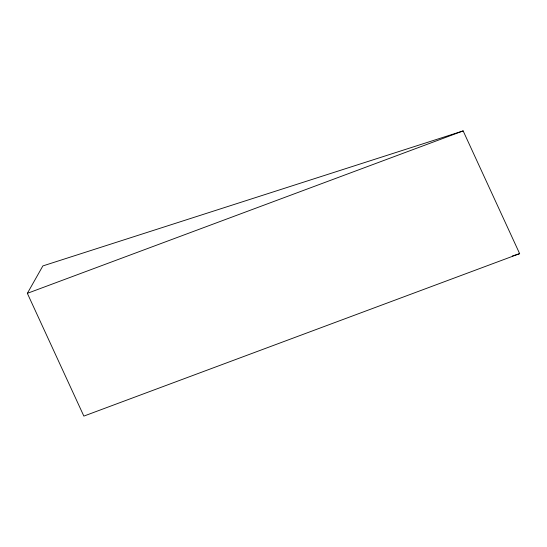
<?xml version="1.0" encoding="UTF-8"?>
<svg xmlns="http://www.w3.org/2000/svg" width="547" height="547" viewBox="0 0 547 547"><rect width="100%" height="100%" fill="white"/><g stroke="black" fill="none" stroke-linecap="round" stroke-linejoin="round"><path stroke-width="0.82" d="M27.35 293.342L42.857 265.924L463.145 130.904L519.65 253.658L83.855 416.096L27.35 293.342L463.145 130.904M512.334 256.01L519.65 253.658"/></g></svg>
